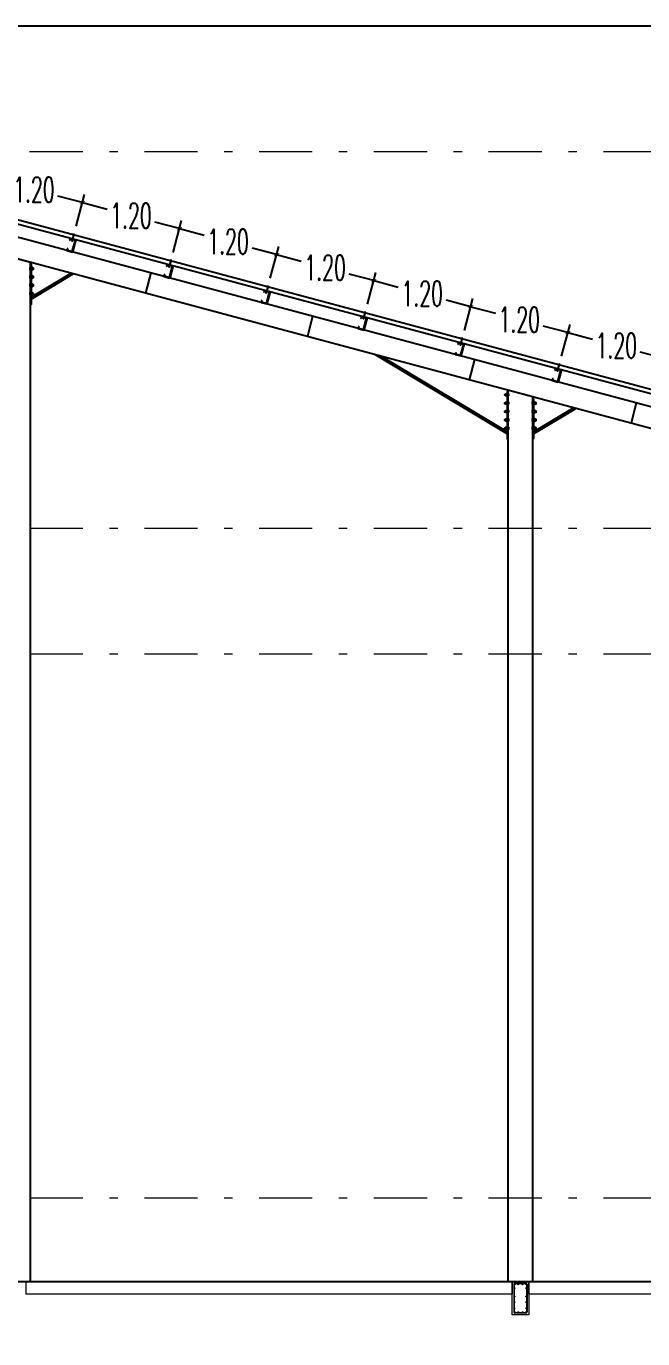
# Model space of a CAD drawing. Header units: millimetres. Extents: x 2175 to 3376, y 1504 to 1740.
# Drawn here: x 2911.33 to 2918.69, y 1559.64 to 1575.32 of the extents above; entities that cross this region are included whole.
import ezdxf

# ---------------------------------------------------------------- set-up
doc = ezdxf.new("R2010")
doc.units = ezdxf.units.MM
doc.linetypes.add('DASHDOT2', pattern=[12.7, 6.35, -3.175, 0, -3.175])
doc.linetypes.add('DASHED', pattern=[19.05, 12.7, -6.35])
doc.layers.add('Garis Dim', color=131, linetype='DASHED', lineweight=9)
doc.layers.add('TANGGA', color=223, linetype='Continuous', lineweight=9)
for name, color, linetype in [('GR', 7, 'Continuous'), ('KOP TEKS', 1, 'Continuous'), ('SUNGAI', 150, 'Continuous'), ('TEXT', 7, 'Continuous')]:
    doc.layers.add(name, color=color, linetype=linetype)
doc.styles.add('-DIM2', font='simplex.shx', dxfattribs={"width": 0.55})
doc.dimstyles.new('DIMENSI POTONGAN', dxfattribs={"dimtxt": 0.3, "dimasz": 0.05, "dimexe": 0.1, "dimexo": 0.1, "dimgap": 0.05, "dimtad": 0, "dimtih": 1, "dimtoh": 1, "dimrnd": 0.0025, "dimzin": 0, "dimdsep": 46, "dimtxsty": '-DIM2', "dimblk": 'ARCHTICK', "dimcen": 0.1, "dimclrd": 1, "dimclre": 1, "dimclrt": 2, "dimadec": 0, "dimazin": 0, "dimtfac": 1, "dimtofl": 0, "dimtmove": 0, "dimatfit": 3, "dimldrblk": 'ARCHTICK', "dimfxl": 0.18, "dimtolj": 1, "dimtzin": 0, "dimarcsym": 0})

# ---------------------------------------------------------------- blocks, each defined once
blk = doc.blocks.new('_ArchTick')
at = {"color": 0, "linetype": 'ByBlock', "const_width": 0.15}
blk.add_lwpolyline([(-0.5, -0.5), (0.5, 0.5)], dxfattribs=at)
blk = doc.blocks.new('*D645')
at = {"layer": 'Defpoints', "color": 0, "transparency": 16777216}
for p in [(2910.742, 1573.141), (2912.002, 1573.21), (2911.901, 1572.83)]:
    blk.add_point(p, dxfattribs=at)
at = {"layer": 'TANGGA', "color": 1, "lineweight": -2, "transparency": 16777216}
for p, q in [((2910.767, 1573.237), (2910.869, 1573.617)), ((2910.843, 1573.52), (2911.137, 1573.442)), ((2912.002, 1573.21), (2911.709, 1573.288)), ((2911.927, 1572.927), (2912.028, 1573.306))]:
    blk.add_line(p, q, dxfattribs=at)
at = {"layer": 'TANGGA', "color": 1, "lineweight": -2, "transparency": 16777216, "xscale": 0.05, "yscale": 0.05, "zscale": 0.05}
for p, rotation in [((2910.843, 1573.52), 164.9999999999965), ((2912.002, 1573.21), 344.9999999999965)]:
    blk.add_blockref('_ArchTick', p, dxfattribs=dict(at, rotation=rotation))
at = {"layer": 'TANGGA', "color": 2, "transparency": 16777216, "insert": (2911.423, 1573.365), "char_height": 0.3, "attachment_point": 5, "style": '-DIM2'}
blk.add_mtext('\\A1;1.20', dxfattribs=at)
blk = doc.blocks.new('*D646')
at = {"layer": 'Defpoints', "color": 0, "transparency": 16777216}
for p in [(2911.901, 1572.83), (2913.161, 1572.899), (2913.06, 1572.52)]:
    blk.add_point(p, dxfattribs=at)
at = {"layer": 'TANGGA', "color": 1, "lineweight": -2, "transparency": 16777216}
for p, q in [((2911.927, 1572.927), (2912.028, 1573.306)), ((2912.002, 1573.21), (2912.296, 1573.131)), ((2913.161, 1572.899), (2912.868, 1572.978)), ((2913.086, 1572.616), (2913.187, 1572.996))]:
    blk.add_line(p, q, dxfattribs=at)
at = {"layer": 'TANGGA', "color": 1, "lineweight": -2, "transparency": 16777216, "xscale": 0.05, "yscale": 0.05, "zscale": 0.05}
for p, rotation in [((2912.002, 1573.21), 164.9999999999756), ((2913.161, 1572.899), 344.9999999999756)]:
    blk.add_blockref('_ArchTick', p, dxfattribs=dict(at, rotation=rotation))
at = {"layer": 'TANGGA', "color": 2, "transparency": 16777216, "insert": (2912.582, 1573.054), "char_height": 0.3, "attachment_point": 5, "style": '-DIM2'}
blk.add_mtext('\\A1;1.20', dxfattribs=at)
blk = doc.blocks.new('*D647')
at = {"layer": 'Defpoints', "color": 0, "transparency": 16777216}
for p in [(2913.06, 1572.52), (2914.321, 1572.589), (2914.219, 1572.209)]:
    blk.add_point(p, dxfattribs=at)
at = {"layer": 'TANGGA', "color": 1, "lineweight": -2, "transparency": 16777216}
for p, q in [((2913.086, 1572.616), (2913.187, 1572.996)), ((2913.161, 1572.899), (2913.455, 1572.82)), ((2914.321, 1572.589), (2914.027, 1572.667)), ((2914.245, 1572.306), (2914.346, 1572.685))]:
    blk.add_line(p, q, dxfattribs=at)
at = {"layer": 'TANGGA', "color": 1, "lineweight": -2, "transparency": 16777216, "xscale": 0.05, "yscale": 0.05, "zscale": 0.05}
for p, rotation in [((2913.161, 1572.899), 164.9999999999965), ((2914.321, 1572.589), 344.9999999999965)]:
    blk.add_blockref('_ArchTick', p, dxfattribs=dict(at, rotation=rotation))
at = {"layer": 'TANGGA', "color": 2, "transparency": 16777216, "insert": (2913.741, 1572.744), "char_height": 0.3, "attachment_point": 5, "style": '-DIM2'}
blk.add_mtext('\\A1;1.20', dxfattribs=at)
blk = doc.blocks.new('*D648')
at = {"layer": 'Defpoints', "color": 0, "transparency": 16777216}
for p in [(2914.219, 1572.209), (2915.48, 1572.278), (2915.378, 1571.898)]:
    blk.add_point(p, dxfattribs=at)
at = {"layer": 'TANGGA', "color": 1, "lineweight": -2, "transparency": 16777216}
for p, q in [((2914.245, 1572.306), (2914.346, 1572.685)), ((2914.321, 1572.589), (2914.614, 1572.51)), ((2915.48, 1572.278), (2915.186, 1572.357)), ((2915.404, 1571.995), (2915.506, 1572.375))]:
    blk.add_line(p, q, dxfattribs=at)
at = {"layer": 'TANGGA', "color": 1, "lineweight": -2, "transparency": 16777216, "xscale": 0.05, "yscale": 0.05, "zscale": 0.05}
for p, rotation in [((2914.321, 1572.589), 164.9999999999965), ((2915.48, 1572.278), 344.9999999999965)]:
    blk.add_blockref('_ArchTick', p, dxfattribs=dict(at, rotation=rotation))
at = {"layer": 'TANGGA', "color": 2, "transparency": 16777216, "insert": (2914.9, 1572.433), "char_height": 0.3, "attachment_point": 5, "style": '-DIM2'}
blk.add_mtext('\\A1;1.20', dxfattribs=at)
blk = doc.blocks.new('*D649')
at = {"layer": 'Defpoints', "color": 0, "transparency": 16777216}
for p in [(2915.378, 1571.898), (2916.639, 1571.967), (2916.537, 1571.588)]:
    blk.add_point(p, dxfattribs=at)
at = {"layer": 'TANGGA', "color": 1, "lineweight": -2, "transparency": 16777216}
for p, q in [((2915.404, 1571.995), (2915.506, 1572.375)), ((2915.48, 1572.278), (2915.774, 1572.199)), ((2916.639, 1571.967), (2916.345, 1572.046)), ((2916.563, 1571.684), (2916.665, 1572.064))]:
    blk.add_line(p, q, dxfattribs=at)
at = {"layer": 'TANGGA', "color": 1, "lineweight": -2, "transparency": 16777216, "xscale": 0.05, "yscale": 0.05, "zscale": 0.05}
for p, rotation in [((2915.48, 1572.278), 164.9999999999965), ((2916.639, 1571.967), 344.9999999999965)]:
    blk.add_blockref('_ArchTick', p, dxfattribs=dict(at, rotation=rotation))
at = {"layer": 'TANGGA', "color": 2, "transparency": 16777216, "insert": (2916.059, 1572.123), "char_height": 0.3, "attachment_point": 5, "style": '-DIM2'}
blk.add_mtext('\\A1;1.20', dxfattribs=at)
blk = doc.blocks.new('*D650')
at = {"layer": 'Defpoints', "color": 0, "transparency": 16777216}
for p in [(2916.537, 1571.588), (2917.798, 1571.657), (2917.696, 1571.277)]:
    blk.add_point(p, dxfattribs=at)
at = {"layer": 'TANGGA', "color": 1, "lineweight": -2, "transparency": 16777216}
for p, q in [((2916.563, 1571.684), (2916.665, 1572.064)), ((2916.639, 1571.967), (2916.933, 1571.889)), ((2917.798, 1571.657), (2917.504, 1571.736)), ((2917.722, 1571.374), (2917.824, 1571.753))]:
    blk.add_line(p, q, dxfattribs=at)
at = {"layer": 'TANGGA', "color": 1, "lineweight": -2, "transparency": 16777216, "xscale": 0.05, "yscale": 0.05, "zscale": 0.05}
for p, rotation in [((2916.639, 1571.967), 164.9999999999756), ((2917.798, 1571.657), 344.9999999999756)]:
    blk.add_blockref('_ArchTick', p, dxfattribs=dict(at, rotation=rotation))
at = {"layer": 'TANGGA', "color": 2, "transparency": 16777216, "insert": (2917.218, 1571.812), "char_height": 0.3, "attachment_point": 5, "style": '-DIM2'}
blk.add_mtext('\\A1;1.20', dxfattribs=at)
blk = doc.blocks.new('*D651')
at = {"layer": 'Defpoints', "color": 0, "transparency": 16777216}
for p in [(2917.696, 1571.277), (2918.957, 1571.346), (2918.855, 1570.967)]:
    blk.add_point(p, dxfattribs=at)
at = {"layer": 'TANGGA', "color": 1, "lineweight": -2, "transparency": 16777216}
for p, q in [((2917.722, 1571.374), (2917.824, 1571.753)), ((2917.798, 1571.657), (2918.092, 1571.578)), ((2918.957, 1571.346), (2918.663, 1571.425)), ((2918.881, 1571.063), (2918.983, 1571.443))]:
    blk.add_line(p, q, dxfattribs=at)
at = {"layer": 'TANGGA', "color": 1, "lineweight": -2, "transparency": 16777216, "xscale": 0.05, "yscale": 0.05, "zscale": 0.05}
for p, rotation in [((2917.798, 1571.657), 164.9999999999965), ((2918.957, 1571.346), 344.9999999999965)]:
    blk.add_blockref('_ArchTick', p, dxfattribs=dict(at, rotation=rotation))
at = {"layer": 'TANGGA', "color": 2, "transparency": 16777216, "insert": (2918.377, 1571.502), "char_height": 0.3, "attachment_point": 5, "style": '-DIM2'}
blk.add_mtext('\\A1;1.20', dxfattribs=at)
blk = doc.blocks.new('soof bmi')
at = {"layer": 'Garis Dim', "color": 1, "linetype": 'ByBlock', "lineweight": 9}
for p, q in [((38143.76, 315.036), (38143.76, 314.534)), ((38143.768, 315.036), (38143.768, 314.534)), ((38143.978, 315.053), (38143.777, 315.053)), ((38143.978, 315.044), (38143.777, 315.044)), ((38143.987, 315.036), (38143.987, 314.534)), ((38143.996, 315.036), (38143.996, 314.534)), ((38143.978, 314.525), (38143.777, 314.525)), ((38143.978, 314.517), (38143.777, 314.517))]:
    blk.add_line(p, q, dxfattribs=at)
blk.add_lwpolyline([(38143.728, 315.085), (38144.028, 315.085), (38144.028, 314.485), (38143.728, 314.485)], close=True, dxfattribs=at)
for centre, radius in [((38143.777, 315.036), 0.00853), ((38143.774, 314.965), 0.0064), ((38143.838, 315.036), 0.00853), ((38143.917, 315.036), 0.00853), ((38143.978, 315.036), 0.00853), ((38143.981, 314.965), 0.0064), ((38143.774, 314.815), 0.0064), ((38143.774, 314.715), 0.0064), ((38143.981, 314.815), 0.0064), ((38143.981, 314.715), 0.0064), ((38143.774, 314.605), 0.0064), ((38143.777, 314.534), 0.00853), ((38143.838, 314.534), 0.00853), ((38143.917, 314.534), 0.00853), ((38143.978, 314.534), 0.00853), ((38143.981, 314.605), 0.0064)]:
    blk.add_circle(centre, radius, dxfattribs=at)
for centre, radius, start, end in [((38143.777, 315.036), 0.0171, 90, 180), ((38143.978, 315.036), 0.0171, 0, 90), ((38143.978, 315.036), 0.00853, 0, 90), ((38143.777, 314.534), 0.0171, 180, 270), ((38143.978, 314.534), 0.00853, 270, 0), ((38143.978, 314.534), 0.0171, 270, 0)]:
    blk.add_arc(centre, radius, start, end, dxfattribs=at)

msp = doc.modelspace()

# ---------------------------------------------------------------- linework, layer by layer
for p, q in [((2911.855, 1572.783), (2911.848, 1572.758)), ((2911.857, 1572.778), (2911.851, 1572.757)), ((2911.914, 1572.763), (2911.857, 1572.778)), ((2911.918, 1572.766), (2911.879, 1572.622)), ((2911.924, 1572.765), (2911.885, 1572.62)), ((2911.924, 1572.765), (2911.894, 1572.655)), ((2911.924, 1572.765), (2911.894, 1572.655)), ((2911.924, 1572.765), (2911.894, 1572.655)), ((2911.924, 1572.765), (2911.894, 1572.655)), ((2911.823, 1572.662), (2911.817, 1572.638)), ((2911.826, 1572.661), (2911.82, 1572.64)), ((2911.877, 1572.625), (2911.82, 1572.64)), ((2911.826, 1572.661), (2911.823, 1572.662)), ((2911.851, 1572.757), (2911.848, 1572.758)), ((2911.914, 1572.763), (2911.877, 1572.625)), ((2911.921, 1572.755), (2911.885, 1572.62)), ((2911.921, 1572.755), (2911.885, 1572.62)), ((2911.921, 1572.755), (2911.885, 1572.62)), ((2911.921, 1572.754), (2911.915, 1572.756)), ((2913.014, 1572.472), (2913.008, 1572.447)), ((2913.016, 1572.468), (2913.01, 1572.446)), ((2913.073, 1572.453), (2913.016, 1572.468)), ((2913.073, 1572.453), (2913.036, 1572.315)), ((2913.077, 1572.456), (2913.038, 1572.311)), ((2913.083, 1572.454), (2913.044, 1572.309)), ((2913.083, 1572.454), (2913.054, 1572.344)), ((2913.083, 1572.454), (2913.054, 1572.344)), ((2913.083, 1572.454), (2913.054, 1572.344)), ((2913.083, 1572.454), (2913.054, 1572.344)), ((2912.818, 1572.37), (2912.757, 1572.127)), ((2912.982, 1572.352), (2912.976, 1572.328)), ((2912.985, 1572.351), (2912.979, 1572.33)), ((2913.036, 1572.315), (2912.979, 1572.33)), ((2912.985, 1572.351), (2912.982, 1572.352)), ((2913.01, 1572.446), (2913.008, 1572.447)), ((2913.08, 1572.445), (2913.044, 1572.309)), ((2913.08, 1572.445), (2913.044, 1572.309)), ((2913.08, 1572.445), (2913.044, 1572.309)), ((2913.08, 1572.444), (2913.074, 1572.445)), ((2914.173, 1572.162), (2914.167, 1572.137)), ((2914.175, 1572.157), (2914.17, 1572.136)), ((2914.232, 1572.142), (2914.175, 1572.157)), ((2914.232, 1572.142), (2914.195, 1572.004)), ((2914.236, 1572.145), (2914.198, 1572)), ((2914.242, 1572.144), (2914.203, 1571.999)), ((2914.242, 1572.144), (2914.213, 1572.034)), ((2914.242, 1572.144), (2914.213, 1572.034)), ((2914.242, 1572.144), (2914.213, 1572.034)), ((2914.242, 1572.144), (2914.213, 1572.034)), ((2914.141, 1572.041), (2914.135, 1572.017)), ((2914.144, 1572.04), (2914.138, 1572.019)), ((2914.195, 1572.004), (2914.138, 1572.019)), ((2914.144, 1572.04), (2914.141, 1572.041)), ((2914.17, 1572.136), (2914.167, 1572.137)), ((2914.239, 1572.134), (2914.203, 1571.999)), ((2914.239, 1572.134), (2914.203, 1571.999)), ((2914.239, 1572.134), (2914.203, 1571.999)), ((2914.239, 1572.133), (2914.233, 1572.135)), ((2914.75, 1571.852), (2914.689, 1571.61)), ((2915.332, 1571.851), (2915.326, 1571.826)), ((2915.329, 1571.825), (2915.326, 1571.826)), ((2915.334, 1571.846), (2915.329, 1571.825)), ((2915.391, 1571.831), (2915.334, 1571.846)), ((2915.391, 1571.831), (2915.355, 1571.693)), ((2915.395, 1571.835), (2915.357, 1571.69)), ((2915.401, 1571.833), (2915.362, 1571.688)), ((2915.401, 1571.833), (2915.372, 1571.723)), ((2915.401, 1571.833), (2915.372, 1571.723)), ((2915.401, 1571.833), (2915.372, 1571.723)), ((2915.401, 1571.833), (2915.372, 1571.723)), ((2915.398, 1571.822), (2915.393, 1571.824)), ((2915.3, 1571.73), (2915.294, 1571.707)), ((2915.303, 1571.73), (2915.297, 1571.708)), ((2915.355, 1571.693), (2915.297, 1571.708)), ((2915.303, 1571.73), (2915.3, 1571.73)), ((2915.399, 1571.824), (2915.362, 1571.688)), ((2915.399, 1571.824), (2915.362, 1571.688)), ((2915.399, 1571.824), (2915.362, 1571.688)), ((2916.492, 1571.54), (2916.485, 1571.515)), ((2916.488, 1571.515), (2916.485, 1571.515)), ((2916.493, 1571.536), (2916.488, 1571.515)), ((2916.551, 1571.521), (2916.493, 1571.536)), ((2916.551, 1571.521), (2916.514, 1571.383)), ((2916.554, 1571.524), (2916.516, 1571.379)), ((2916.56, 1571.523), (2916.522, 1571.378)), ((2916.558, 1571.513), (2916.522, 1571.378)), ((2916.558, 1571.513), (2916.522, 1571.378)), ((2916.558, 1571.513), (2916.522, 1571.378)), ((2916.56, 1571.523), (2916.531, 1571.413)), ((2916.56, 1571.523), (2916.531, 1571.413)), ((2916.56, 1571.523), (2916.531, 1571.413)), ((2916.56, 1571.523), (2916.531, 1571.413)), ((2916.557, 1571.512), (2916.552, 1571.513)), ((2916.459, 1571.42), (2916.453, 1571.396)), ((2916.462, 1571.419), (2916.457, 1571.398)), ((2916.514, 1571.383), (2916.457, 1571.398)), ((2916.462, 1571.419), (2916.459, 1571.42)), ((2916.682, 1571.335), (2916.621, 1571.092)), ((2917.651, 1571.23), (2917.644, 1571.205)), ((2917.647, 1571.204), (2917.644, 1571.205)), ((2917.653, 1571.225), (2917.647, 1571.204)), ((2917.71, 1571.21), (2917.653, 1571.225)), ((2917.71, 1571.21), (2917.673, 1571.072)), ((2917.714, 1571.214), (2917.675, 1571.069)), ((2917.719, 1571.212), (2917.681, 1571.067)), ((2917.717, 1571.202), (2917.681, 1571.067)), ((2917.717, 1571.202), (2917.681, 1571.067)), ((2917.717, 1571.202), (2917.681, 1571.067)), ((2917.719, 1571.212), (2917.69, 1571.102)), ((2917.719, 1571.212), (2917.69, 1571.102)), ((2917.719, 1571.212), (2917.69, 1571.102)), ((2917.719, 1571.212), (2917.69, 1571.102)), ((2917.717, 1571.201), (2917.711, 1571.203)), ((2917.618, 1571.109), (2917.612, 1571.085)), ((2917.621, 1571.108), (2917.616, 1571.087)), ((2917.673, 1571.072), (2917.616, 1571.087)), ((2917.621, 1571.108), (2917.618, 1571.109)), ((2918.613, 1570.817), (2918.553, 1570.575))]:
    msp.add_line(p, q)
for points in [[(2911.9, 1572.823), (2911.897, 1572.824), (2911.88, 1572.758), (2911.883, 1572.757)], [(2911.909, 1572.824), (2911.889, 1572.829), (2911.888, 1572.826), (2911.908, 1572.821)], [(2911.906, 1572.829), (2911.896, 1572.831), (2911.895, 1572.828), (2911.905, 1572.825)], [(2913.059, 1572.512), (2913.056, 1572.513), (2913.039, 1572.447), (2913.042, 1572.446)], [(2913.068, 1572.513), (2913.048, 1572.519), (2913.047, 1572.515), (2913.067, 1572.51)], [(2913.065, 1572.518), (2913.055, 1572.521), (2913.054, 1572.517), (2913.064, 1572.515)], [(2914.218, 1572.202), (2914.215, 1572.202), (2914.198, 1572.137), (2914.202, 1572.136)], [(2914.227, 1572.203), (2914.207, 1572.208), (2914.206, 1572.205), (2914.227, 1572.199)], [(2914.224, 1572.208), (2914.214, 1572.21), (2914.213, 1572.207), (2914.223, 1572.204)], [(2915.377, 1571.891), (2915.374, 1571.892), (2915.357, 1571.826), (2915.361, 1571.825)], [(2915.387, 1571.892), (2915.366, 1571.897), (2915.365, 1571.894), (2915.386, 1571.889)], [(2915.383, 1571.897), (2915.373, 1571.9), (2915.372, 1571.896), (2915.382, 1571.893)], [(2916.537, 1571.58), (2916.533, 1571.581), (2916.517, 1571.515), (2916.52, 1571.515)], [(2916.546, 1571.582), (2916.525, 1571.587), (2916.525, 1571.583), (2916.545, 1571.578)], [(2916.542, 1571.587), (2916.532, 1571.589), (2916.531, 1571.585), (2916.541, 1571.583)], [(2917.696, 1571.27), (2917.692, 1571.271), (2917.676, 1571.205), (2917.679, 1571.204)], [(2917.705, 1571.271), (2917.685, 1571.276), (2917.684, 1571.273), (2917.704, 1571.268)], [(2917.701, 1571.276), (2917.691, 1571.279), (2917.69, 1571.275), (2917.7, 1571.272)]]:
    msp.add_lwpolyline(points, close=True)
for points in [[(2911.883, 1572.757), (2911.88, 1572.751), (2911.88, 1572.758)], [(2913.042, 1572.446), (2913.039, 1572.441), (2913.039, 1572.447)], [(2914.202, 1572.136), (2914.198, 1572.13), (2914.198, 1572.137)], [(2915.361, 1571.825), (2915.357, 1571.82), (2915.357, 1571.826)], [(2916.52, 1571.515), (2916.516, 1571.509), (2916.517, 1571.515)], [(2917.679, 1571.204), (2917.676, 1571.198), (2917.676, 1571.205)]]:
    msp.add_lwpolyline(points)
at = {"layer": 'Garis Dim', "linetype": 'DASHDOT2', "ltscale": 0.1}
for p, q in [((2881.232, 1573.821), (2933.732, 1573.821)), ((2881.232, 1569.321), (2933.732, 1569.321)), ((2881.232, 1567.821), (2933.732, 1567.821)), ((2881.232, 1561.321), (2933.732, 1561.321))]:
    msp.add_line(p, q, dxfattribs=at)
at = {"layer": 'GR'}
for p, q in [((2924.348, 1569.488), (2908.232, 1573.806)), ((2924.335, 1569.439), (2908.232, 1573.754)), ((2924.296, 1569.294), (2908.232, 1573.599)), ((2924.232, 1569.053), (2908.232, 1573.34)), ((2881.232, 1560.321), (2933.732, 1560.321))]:
    msp.add_line(p, q, dxfattribs=at)
at = {"layer": 'GR', "color": 0, "lineweight": 0}
for points in [[(2911.332, 1560.321), (2917.132, 1560.321), (2917.132, 1560.171), (2911.332, 1560.171)], [(2917.332, 1560.321), (2922.932, 1560.321), (2922.932, 1560.171), (2917.332, 1560.171)]]:
    msp.add_lwpolyline(points, close=True, dxfattribs=at)
at = {"layer": 'KOP TEKS', "color": 2}
msp.add_lwpolyline([(2866.202, 1575.317), (2866.202, 1515.882), (2950.261, 1515.882), (2950.261, 1575.317)], close=True, dxfattribs=at)
at = {"layer": 'KOP TEKS', "color": 0}
for points in [[(2911.373, 1572.408), (2911.381, 1572.408), (2911.381, 1572.434), (2911.373, 1572.434)], [(2911.373, 1572.416), (2911.418, 1572.416), (2911.418, 1572.426), (2911.373, 1572.426)], [(2911.373, 1572.308), (2911.381, 1572.308), (2911.381, 1572.334), (2911.373, 1572.334)], [(2911.373, 1572.316), (2911.418, 1572.316), (2911.418, 1572.326), (2911.373, 1572.326)], [(2911.398, 1572.408), (2911.406, 1572.408), (2911.406, 1572.434), (2911.398, 1572.434)], [(2911.398, 1572.308), (2911.406, 1572.308), (2911.406, 1572.334), (2911.398, 1572.334)], [(2911.373, 1572.208), (2911.381, 1572.208), (2911.381, 1572.234), (2911.373, 1572.234)], [(2911.373, 1572.216), (2911.418, 1572.216), (2911.418, 1572.226), (2911.373, 1572.226)], [(2911.398, 1572.208), (2911.406, 1572.208), (2911.406, 1572.234), (2911.398, 1572.234)], [(2911.373, 1572.108), (2911.381, 1572.108), (2911.381, 1572.134), (2911.373, 1572.134)], [(2911.373, 1572.116), (2911.418, 1572.116), (2911.418, 1572.126), (2911.373, 1572.126)], [(2911.398, 1572.108), (2911.406, 1572.108), (2911.406, 1572.134), (2911.398, 1572.134)], [(2917.09, 1570.908), (2917.044, 1570.908), (2917.044, 1570.919), (2917.09, 1570.919)], [(2917.065, 1570.901), (2917.057, 1570.901), (2917.057, 1570.927), (2917.065, 1570.927)], [(2917.09, 1570.901), (2917.082, 1570.901), (2917.082, 1570.927), (2917.09, 1570.927)], [(2917.09, 1570.808), (2917.044, 1570.808), (2917.044, 1570.819), (2917.09, 1570.819)], [(2917.065, 1570.801), (2917.057, 1570.801), (2917.057, 1570.827), (2917.065, 1570.827)], [(2917.065, 1570.701), (2917.057, 1570.701), (2917.057, 1570.727), (2917.065, 1570.727)], [(2917.09, 1570.801), (2917.082, 1570.801), (2917.082, 1570.827), (2917.09, 1570.827)], [(2917.09, 1570.701), (2917.082, 1570.701), (2917.082, 1570.727), (2917.09, 1570.727)], [(2917.373, 1570.801), (2917.381, 1570.801), (2917.381, 1570.827), (2917.373, 1570.827)], [(2917.373, 1570.808), (2917.418, 1570.808), (2917.418, 1570.819), (2917.373, 1570.819)], [(2917.373, 1570.701), (2917.381, 1570.701), (2917.381, 1570.727), (2917.373, 1570.727)], [(2917.398, 1570.801), (2917.406, 1570.801), (2917.406, 1570.827), (2917.398, 1570.827)], [(2917.398, 1570.701), (2917.406, 1570.701), (2917.406, 1570.727), (2917.398, 1570.727)], [(2917.09, 1570.708), (2917.044, 1570.708), (2917.044, 1570.719), (2917.09, 1570.719)], [(2917.09, 1570.608), (2917.044, 1570.608), (2917.044, 1570.619), (2917.09, 1570.619)], [(2917.065, 1570.601), (2917.057, 1570.601), (2917.057, 1570.627), (2917.065, 1570.627)], [(2917.09, 1570.601), (2917.082, 1570.601), (2917.082, 1570.627), (2917.09, 1570.627)], [(2917.373, 1570.708), (2917.418, 1570.708), (2917.418, 1570.719), (2917.373, 1570.719)], [(2917.373, 1570.601), (2917.381, 1570.601), (2917.381, 1570.627), (2917.373, 1570.627)], [(2917.373, 1570.608), (2917.418, 1570.608), (2917.418, 1570.619), (2917.373, 1570.619)], [(2917.398, 1570.601), (2917.406, 1570.601), (2917.406, 1570.627), (2917.398, 1570.627)], [(2917.09, 1570.508), (2917.044, 1570.508), (2917.044, 1570.519), (2917.09, 1570.519)], [(2917.065, 1570.501), (2917.057, 1570.501), (2917.057, 1570.527), (2917.065, 1570.527)], [(2917.09, 1570.501), (2917.082, 1570.501), (2917.082, 1570.527), (2917.09, 1570.527)], [(2917.373, 1570.501), (2917.381, 1570.501), (2917.381, 1570.527), (2917.373, 1570.527)], [(2917.373, 1570.508), (2917.418, 1570.508), (2917.418, 1570.519), (2917.373, 1570.519)], [(2917.398, 1570.501), (2917.406, 1570.501), (2917.406, 1570.527), (2917.398, 1570.527)]]:
    msp.add_lwpolyline(points, close=True, dxfattribs=at)
for p in [(2911.398, 1572.416), (2911.398, 1572.316), (2911.398, 1572.216), (2911.398, 1572.116), (2917.065, 1570.908), (2917.065, 1570.808), (2917.398, 1570.808), (2917.065, 1570.708), (2917.065, 1570.608), (2917.398, 1570.708), (2917.398, 1570.608), (2917.065, 1570.508), (2917.398, 1570.508)]:
    msp.add_point(p, dxfattribs=at)
at = {"layer": 'SUNGAI'}
for p, q in [((2911.389, 1572.08), (2911.866, 1572.366)), ((2911.389, 1572.057), (2911.893, 1572.359)), ((2917.074, 1570.449), (2915.502, 1571.392)), ((2917.074, 1570.472), (2915.572, 1571.373)), ((2917.389, 1570.472), (2917.866, 1570.759)), ((2917.389, 1570.449), (2917.893, 1570.751))]:
    msp.add_line(p, q, dxfattribs=at)
for points in [[(2911.382, 1572.496), (2911.082, 1572.576), (2911.082, 1560.321), (2911.382, 1560.321)], [(2911.381, 1572.474), (2911.389, 1572.474), (2911.389, 1571.994), (2911.381, 1571.994)], [(2917.082, 1570.949), (2917.074, 1570.949), (2917.074, 1570.387), (2917.082, 1570.387)], [(2917.382, 1570.888), (2917.082, 1570.969), (2917.082, 1560.321), (2917.382, 1560.321)], [(2917.381, 1570.866), (2917.389, 1570.866), (2917.389, 1570.387), (2917.381, 1570.387)]]:
    msp.add_lwpolyline(points, close=True, dxfattribs=at)
at = {"layer": 'TEXT'}
for p, q in [((2911.855, 1572.783), (2911.924, 1572.765)), ((2911.817, 1572.638), (2911.885, 1572.62)), ((2913.014, 1572.472), (2913.083, 1572.454)), ((2912.976, 1572.328), (2913.044, 1572.309)), ((2914.173, 1572.162), (2914.242, 1572.144)), ((2914.135, 1572.017), (2914.203, 1571.999)), ((2915.332, 1571.851), (2915.401, 1571.833)), ((2915.294, 1571.707), (2915.362, 1571.688)), ((2916.492, 1571.54), (2916.56, 1571.523)), ((2916.453, 1571.396), (2916.522, 1571.378)), ((2917.651, 1571.23), (2917.719, 1571.212)), ((2917.612, 1571.085), (2917.681, 1571.067))]:
    msp.add_line(p, q, dxfattribs=at)

# ---------------------------------------------------------------- block references
at = {"layer": 'GR', "linetype": 'Continuous', "xscale": 0.6666666666666161, "yscale": 0.6666666666666161, "zscale": 0.6666666666666161}
msp.add_blockref('soof bmi', (-22512.02, 1350.264), dxfattribs=at)

# ---------------------------------------------------------------- dimensions: what is measured, and where the dimension line sits
at = {"layer": 'TANGGA'}
for p1, p2, picture, middle in [((2910.742, 1573.141), (2911.901, 1572.83), '*D645', (2911.423, 1573.365)), ((2911.901, 1572.83), (2913.06, 1572.52), '*D646', (2912.582, 1573.054)), ((2913.06, 1572.52), (2914.219, 1572.209), '*D647', (2913.741, 1572.744)), ((2914.219, 1572.209), (2915.378, 1571.898), '*D648', (2914.9, 1572.433)), ((2915.378, 1571.898), (2916.537, 1571.588), '*D649', (2916.059, 1572.123)), ((2916.537, 1571.588), (2917.696, 1571.277), '*D650', (2917.218, 1571.812)), ((2917.696, 1571.277), (2918.855, 1570.967), '*D651', (2918.377, 1571.502))]:
    dim = msp.add_aligned_dim(p1=p1, p2=p2, distance=0.393, dimstyle='DIMENSI POTONGAN', dxfattribs=at)
    dim.commit()
    dim.dimension.update_dxf_attribs({"geometry": picture, "text_midpoint": middle})

doc.saveas('drawing.dxf')
